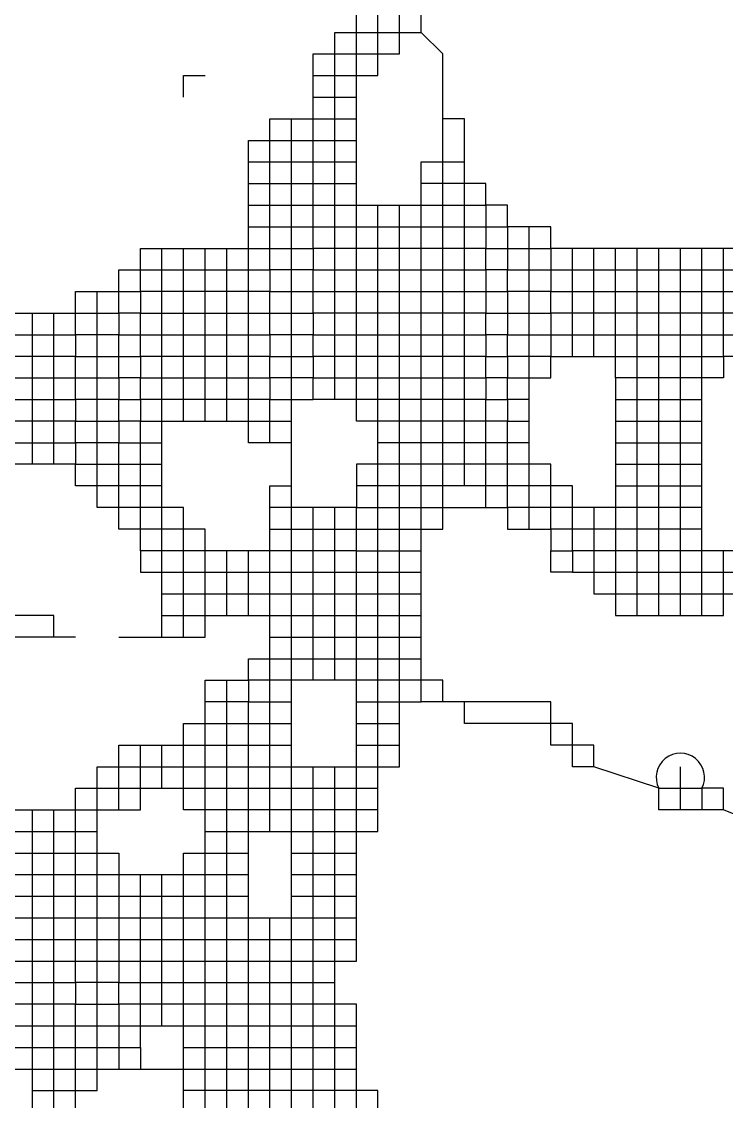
# Model space of a CAD drawing. Header units: millimetres. Extents: x 0 to 594, y 0 to 420.
# Drawn here: x 503.95 to 507.99, y 108.32 to 114.51 of the extents above; entities that cross this region are included whole.
import ezdxf
from ezdxf.enums import TextEntityAlignment as Align

# ---------------------------------------------------------------- set-up
doc = ezdxf.new("R2010")
doc.units = ezdxf.units.MM
doc.layers.add('TEXT', color=255, linetype='Continuous')
doc.styles.add('ECL', font='', dxfattribs={"width": 0.7, "height": 3})
doc.styles.get('ECL').set_extended_font_data('FangSong_GB2312')

# ---------------------------------------------------------------- blocks, each defined once
blk = doc.blocks.new('*U68')
at = {"color": 155, "linetype": 'Continuous'}
for points in [[(-20.6085, 5.6125), (-20.6085, 5.761), (-20.6085, 5.9095), (-20.6085, 6.058), (-20.6085, 6.2065), (-20.6085, 6.355), (-20.6085, 6.5035), (-20.6085, 6.652), (-20.6085, 6.8005), (-20.6085, 6.949), (-20.6085, 7.0975), (-20.6085, 7.246), (-20.6085, 7.3945), (-20.6085, 7.543), (-20.6085, 7.6915), (-20.6085, 7.84), (-20.6085, 7.9885), (-20.46, 7.9885), (-20.3115, 7.9885), (-20.3115, 8.137), (-20.3115, 8.2855)], [(-18.084, 4.87), (-18.2325, 4.87), (-18.381, 4.87), (-18.5295, 4.87), (-18.678, 4.87), (-18.975, 4.87), (-18.975, 5.0185), (-19.1235, 5.0185), (-19.1235, 5.167), (-19.272, 5.167), (-19.4205, 5.167), (-19.4205, 5.3155), (-19.569, 5.3155), (-19.569, 5.464), (-19.7175, 5.464), (-19.866, 5.464), (-20.0145, 5.464), (-20.163, 5.464), (-20.3115, 5.464), (-20.46, 5.464), (-20.46, 5.6125), (-20.46, 5.761), (-20.46, 5.9095), (-20.46, 6.058), (-20.46, 6.2065), (-20.46, 6.355), (-20.46, 6.5035), (-20.46, 6.652), (-20.46, 6.8005), (-20.46, 6.949), (-20.46, 7.0975), (-20.46, 7.246), (-20.46, 7.3945), (-20.46, 7.543), (-20.46, 7.6915), (-20.46, 7.84), (-20.46, 7.9885), (-20.46, 8.137), (-20.46, 8.2855)], [(-20.757, 7.84), (-20.6085, 7.84), (-20.46, 7.84), (-20.3115, 7.84), (-20.3115, 7.9885), (-20.163, 7.9885), (-20.163, 8.137), (-20.163, 8.2855), (-20.163, 8.434), (-20.163, 8.5825), (-20.0145, 8.5825), (-20.0145, 8.731), (-20.163, 8.731), (-20.3115, 8.731)], [(-20.757, 7.6915), (-20.6085, 7.6915), (-20.46, 7.6915)], [(-19.866, 3.5335), (-20.0145, 3.5335), (-20.0145, 3.682), (-20.0145, 3.8305), (-20.0145, 3.979), (-20.0145, 4.1275), (-20.0145, 4.276), (-20.0145, 4.4245), (-20.0145, 4.573), (-20.0145, 4.7215), (-20.0145, 4.87), (-20.0145, 5.0185), (-20.0145, 5.167), (-20.0145, 5.3155), (-20.0145, 5.464), (-20.0145, 5.6125), (-20.0145, 5.761), (-20.0145, 5.9095), (-20.0145, 6.058), (-20.0145, 6.2065), (-20.0145, 6.355), (-20.0145, 6.5035), (-20.0145, 6.652), (-20.0145, 6.8005), (-20.0145, 6.949), (-20.0145, 7.0975), (-20.0145, 7.246), (-19.866, 7.246), (-19.7175, 7.246)], [(-21.054, 2.6425), (-20.9055, 2.6425), (-20.757, 2.6425), (-20.6085, 2.6425), (-20.46, 2.6425), (-20.3115, 2.6425), (-20.3115, 2.791), (-20.3115, 2.9395), (-20.3115, 3.088), (-20.3115, 3.2365), (-20.3115, 3.385), (-20.3115, 3.5335), (-20.3115, 3.682), (-20.3115, 3.8305), (-20.3115, 3.979), (-20.3115, 4.1275), (-20.3115, 4.276), (-20.3115, 4.4245), (-20.3115, 4.573), (-20.3115, 4.7215), (-20.3115, 4.87), (-20.3115, 5.0185), (-20.3115, 5.167), (-20.3115, 5.3155), (-20.3115, 5.464), (-20.3115, 5.6125), (-20.3115, 5.761), (-20.3115, 5.9095), (-20.3115, 6.058), (-20.3115, 6.2065), (-20.3115, 6.355), (-20.3115, 6.5035), (-20.3115, 6.652), (-20.3115, 6.8005), (-20.3115, 6.949)], [(-18.084, 4.1275), (-18.084, 4.276), (-18.084, 4.4245), (-18.084, 4.573), (-18.084, 4.7215), (-18.084, 4.87), (-18.084, 5.0185), (-18.084, 5.167), (-18.084, 5.3155), (-18.084, 5.464), (-18.084, 5.6125), (-18.084, 5.761), (-18.084, 5.9095), (-18.084, 6.058), (-18.084, 6.2065), (-18.084, 6.355), (-18.084, 6.5035), (-18.084, 6.652)], [(-18.678, 5.464), (-18.5295, 5.464), (-18.381, 5.464), (-18.2325, 5.464), (-18.084, 5.464)], [(-18.678, 5.3155), (-18.5295, 5.3155), (-18.381, 5.3155), (-18.2325, 5.3155), (-18.084, 5.3155)], [(-18.678, 5.167), (-18.5295, 5.167), (-18.381, 5.167), (-18.2325, 5.167), (-18.084, 5.167)], [(-18.678, 5.0185), (-18.5295, 5.0185), (-18.381, 5.0185), (-18.2325, 5.0185), (-18.084, 5.0185)], [(-20.757, 3.682), (-20.757, 3.8305), (-20.757, 3.979), (-20.757, 4.1275), (-20.757, 4.276), (-20.757, 4.4245), (-20.757, 4.573), (-20.757, 4.7215), (-20.757, 4.87)], [(-18.8265, 4.87), (-18.8265, 4.7215), (-18.8265, 4.573), (-18.8265, 4.4245), (-18.678, 4.4245), (-18.5295, 4.4245), (-18.381, 4.4245), (-18.2325, 4.4245), (-18.084, 4.4245), (-17.9355, 4.4245), (-17.787, 4.4245), (-17.787, 4.573)], [(-21.054, 3.979), (-20.9055, 3.979), (-20.757, 3.979), (-20.6085, 3.979), (-20.46, 3.979), (-20.3115, 3.979), (-20.163, 3.979), (-20.0145, 3.979)], [(-22.836, 2.494), (-22.6875, 2.494), (-22.539, 2.494), (-22.3905, 2.494), (-22.3905, 2.6425), (-22.242, 2.6425), (-22.242, 2.791), (-22.0935, 2.791), (-21.945, 2.791), (-21.945, 2.9395), (-21.7965, 2.9395), (-21.648, 2.9395), (-21.648, 3.088), (-21.4995, 3.088), (-21.4995, 3.2365), (-21.351, 3.2365), (-21.2025, 3.2365), (-21.2025, 3.385), (-21.054, 3.385), (-20.9055, 3.385)], [(-21.7965, 2.9395), (-21.7965, 3.088), (-21.7965, 3.2365)], [(-20.3115, 2.791), (-20.46, 2.791), (-20.6085, 2.791), (-20.757, 2.791), (-20.9055, 2.791), (-21.054, 2.791), (-21.2025, 2.791), (-21.2025, 2.9395), (-21.054, 2.9395), (-20.9055, 2.9395), (-20.757, 2.9395), (-20.6085, 2.9395), (-20.46, 2.9395), (-20.3115, 2.9395)]]:
    blk.add_lwpolyline(points, dxfattribs=at)
at = {"color": 8, "linetype": 'Continuous'}
for points in [[(-19.866, 6.949), (-19.866, 7.0975), (-19.866, 7.246), (-19.866, 7.3945), (-19.866, 7.543), (-19.866, 7.9885), (-20.0145, 8.137), (-20.0145, 8.2855), (-20.0145, 8.434), (-20.0145, 8.5825), (-19.866, 8.5825), (-19.866, 8.731), (-19.866, 8.8795), (-19.866, 9.028), (-19.866, 9.1765), (-19.866, 9.325)], [(-21.2025, 6.5035), (-21.2025, 6.652), (-21.2025, 6.8005), (-21.2025, 6.949), (-21.2025, 7.0975), (-21.2025, 7.246), (-21.2025, 7.3945), (-21.054, 7.3945), (-21.054, 7.543), (-20.757, 7.543), (-20.757, 7.6915), (-20.757, 7.84), (-20.757, 7.9885), (-20.6085, 7.9885), (-20.6085, 8.137), (-20.46, 8.137), (-20.3115, 8.137), (-20.163, 8.137), (-20.0145, 8.137)], [(-17.49, 5.167), (-17.3415, 5.167), (-17.193, 5.167), (-17.0445, 5.167), (-17.0445, 5.3155), (-17.0445, 5.464), (-17.0445, 5.6125), (-17.0445, 5.761), (-17.0445, 5.9095), (-17.0445, 6.058), (-17.0445, 6.2065), (-17.0445, 6.355), (-17.0445, 6.5035), (-17.193, 6.5035), (-17.193, 6.652), (-19.1235, 6.652), (-19.1235, 6.8005), (-19.4205, 6.8005), (-19.4205, 6.949), (-19.569, 6.949), (-19.569, 7.0975), (-19.7175, 7.0975), (-19.866, 7.0975), (-20.0145, 7.0975)], [(-21.054, 5.3155), (-21.054, 5.464), (-20.9055, 5.464)], [(-20.46, 4.276), (-20.3115, 4.276), (-20.163, 4.276), (-20.0145, 4.276)], [(-22.6875, 0.8605), (-22.539, 0.8605), (-22.3905, 0.8605), (-22.3905, 1.009), (-22.242, 1.009), (-22.0935, 1.009)]]:
    blk.add_lwpolyline(points, dxfattribs=at)
at = {"color": 254, "linetype": 'Continuous'}
for points in [[(-21.648, 7.6915), (-21.648, 7.84), (-21.4995, 7.84)], [(-17.9355, 2.791), (-18.084, 2.791), (-18.2325, 2.791), (-18.381, 2.791), (-18.381, 2.9395), (-18.8265, 3.088), (-18.8265, 3.2365), (-18.975, 3.2365), (-19.1235, 3.2365), (-19.1235, 3.385), (-19.272, 3.385), (-19.4205, 3.385), (-19.569, 3.385), (-19.7175, 3.385), (-19.7175, 3.5335)]]:
    blk.add_lwpolyline(points, dxfattribs=at)
at = {"color": 251, "linetype": 'Continuous'}
for points in [[(-23.133, 2.791), (-22.3905, 2.791), (-22.3905, 2.9395), (-22.242, 2.9395), (-22.242, 3.088), (-22.0935, 3.088), (-22.0935, 3.2365), (-21.648, 3.2365), (-21.648, 3.385), (-21.4995, 3.385), (-21.4995, 3.5335), (-21.4995, 3.682), (-21.2025, 3.682), (-21.2025, 3.8305), (-21.054, 3.8305), (-20.9055, 3.8305), (-20.757, 3.8305), (-20.6085, 3.8305), (-20.46, 3.8305), (-20.3115, 3.8305), (-20.163, 3.8305), (-20.0145, 3.8305)], [(-21.7965, 3.979), (-21.7965, 4.1275), (-21.7965, 4.276), (-21.7965, 4.4245), (-21.7965, 4.573), (-21.7965, 4.7215), (-21.7965, 4.87), (-21.7965, 5.0185), (-21.7965, 5.167), (-21.7965, 5.3155), (-21.7965, 5.464), (-21.7965, 5.6125), (-21.7965, 5.761), (-21.7965, 5.9095), (-21.7965, 6.058), (-21.7965, 6.2065), (-21.7965, 6.355), (-21.7965, 6.5035), (-21.7965, 6.652)], [(-18.5295, 4.1275), (-18.5295, 4.276), (-18.5295, 4.4245), (-18.5295, 4.573), (-18.5295, 4.7215), (-18.5295, 4.87), (-18.5295, 5.0185), (-18.5295, 5.167), (-18.5295, 5.3155), (-18.5295, 5.464), (-18.5295, 5.6125), (-18.5295, 5.761), (-18.5295, 5.9095), (-18.5295, 6.058), (-18.5295, 6.2065), (-18.5295, 6.355), (-18.5295, 6.5035), (-18.5295, 6.652)], [(-20.9055, 5.3155), (-21.054, 5.3155), (-21.2025, 5.3155), (-21.2025, 5.464), (-21.2025, 5.6125), (-21.2025, 5.761), (-21.2025, 5.9095), (-21.2025, 6.058), (-21.2025, 6.2065), (-21.2025, 6.355), (-21.2025, 6.5035)], [(-19.272, 4.7215), (-19.272, 4.87), (-19.272, 5.0185), (-19.272, 5.167), (-19.272, 5.3155), (-19.272, 5.464), (-19.272, 5.6125), (-19.272, 5.761), (-19.1235, 5.761), (-19.1235, 5.9095), (-19.272, 5.9095), (-19.4205, 5.9095), (-19.4205, 6.058), (-19.569, 6.058), (-19.569, 6.2065), (-19.7175, 6.2065), (-19.866, 6.2065), (-20.0145, 6.2065), (-20.163, 6.2065), (-20.3115, 6.2065), (-20.46, 6.2065), (-20.6085, 6.2065), (-20.757, 6.2065), (-20.757, 6.058), (-20.9055, 6.058), (-21.054, 6.058), (-21.054, 5.9095), (-21.2025, 5.9095), (-21.351, 5.9095), (-21.4995, 5.9095), (-21.648, 5.9095), (-21.7965, 5.9095), (-21.945, 5.9095), (-21.945, 5.761), (-22.0935, 5.761), (-22.0935, 5.6125), (-22.242, 5.6125), (-22.3905, 5.6125), (-22.3905, 5.464), (-22.539, 5.464), (-22.6875, 5.464), (-22.836, 5.464)], [(-22.539, 5.167), (-22.539, 5.3155), (-22.539, 5.464), (-22.539, 5.6125), (-22.539, 5.761), (-22.539, 5.9095), (-22.539, 6.058), (-22.539, 6.2065)], [(-20.46, 4.573), (-20.6085, 4.573), (-20.757, 4.573), (-20.9055, 4.573), (-21.054, 4.573), (-21.4995, 4.573), (-21.4995, 4.7215), (-21.648, 4.7215), (-21.648, 4.87), (-21.7965, 4.87), (-21.945, 4.87), (-21.945, 5.0185), (-22.0935, 5.0185), (-22.242, 5.0185), (-22.3905, 5.0185), (-22.3905, 5.167), (-22.242, 5.167), (-22.0935, 5.167), (-22.0935, 5.3155), (-21.945, 5.3155), (-21.945, 5.464), (-21.7965, 5.464), (-21.648, 5.464), (-21.4995, 5.464), (-21.351, 5.464), (-21.2025, 5.464), (-21.054, 5.464), (-21.054, 5.6125), (-20.9055, 5.6125), (-20.757, 5.6125), (-20.757, 5.761), (-20.6085, 5.761), (-20.46, 5.761), (-20.3115, 5.761), (-20.163, 5.761), (-20.0145, 5.761), (-19.866, 5.761), (-19.7175, 5.761), (-19.569, 5.761), (-19.569, 5.6125), (-19.4205, 5.6125), (-19.4205, 5.464), (-19.272, 5.464)], [(-19.272, 5.3155), (-19.4205, 5.3155), (-19.4205, 5.464), (-19.569, 5.464), (-19.569, 5.6125), (-19.7175, 5.6125), (-19.866, 5.6125), (-20.0145, 5.6125), (-20.163, 5.6125), (-20.3115, 5.6125), (-20.46, 5.6125), (-20.6085, 5.6125), (-20.757, 5.6125)], [(-21.7965, 5.0185), (-21.945, 5.0185), (-21.945, 5.167), (-21.7965, 5.167)], [(-22.836, 1.7515), (-22.6875, 1.7515), (-22.539, 1.7515), (-22.3905, 1.7515), (-22.3905, 1.9), (-22.242, 1.9), (-22.0935, 1.9), (-22.0935, 1.7515), (-21.945, 1.7515), (-21.7965, 1.7515), (-21.648, 1.7515), (-21.4995, 1.7515), (-21.351, 1.7515), (-21.2025, 1.7515), (-21.054, 1.7515), (-20.9055, 1.7515), (-20.757, 1.7515), (-20.6085, 1.7515), (-20.46, 1.7515), (-20.46, 1.9), (-20.46, 2.0485), (-20.46, 2.197), (-20.46, 2.3455), (-20.46, 2.494), (-20.46, 2.6425), (-20.46, 2.791), (-20.46, 2.9395), (-20.46, 3.088), (-20.46, 3.2365), (-20.46, 3.385), (-20.46, 3.5335), (-20.46, 3.682), (-20.46, 3.8305), (-20.46, 3.979), (-20.46, 4.1275), (-20.46, 4.276), (-20.46, 4.4245), (-20.46, 4.573), (-20.46, 4.7215), (-20.3115, 4.7215), (-20.163, 4.7215), (-20.0145, 4.7215), (-19.866, 4.7215), (-19.866, 4.87), (-19.866, 5.0185)], [(-22.836, 2.0485), (-22.6875, 2.0485), (-22.539, 2.0485), (-22.3905, 2.0485), (-22.3905, 2.197), (-22.242, 2.197), (-22.0935, 2.197), (-22.0935, 2.0485), (-21.945, 2.0485), (-21.7965, 2.0485), (-21.648, 2.0485), (-21.648, 2.197), (-21.4995, 2.197), (-21.351, 2.197), (-21.2025, 2.197)], [(-21.2025, 4.1275), (-21.2025, 4.276), (-21.2025, 4.4245), (-21.2025, 4.573)], [(-21.7965, 4.1275), (-21.648, 4.1275), (-21.4995, 4.1275), (-21.4995, 4.276), (-21.351, 4.276), (-21.2025, 4.276), (-21.054, 4.276), (-20.9055, 4.276), (-20.757, 4.276), (-20.6085, 4.276), (-20.46, 4.276)], [(-23.5785, 2.197), (-23.43, 2.197), (-23.2815, 2.197), (-23.133, 2.197), (-22.9845, 2.197), (-22.836, 2.197), (-22.6875, 2.197), (-22.539, 2.197), (-22.3905, 2.197), (-22.3905, 2.3455), (-22.242, 2.3455), (-22.0935, 2.3455), (-22.0935, 2.197), (-21.945, 2.197), (-21.7965, 2.197), (-21.648, 2.197), (-21.648, 2.3455), (-21.4995, 2.3455), (-21.351, 2.3455), (-21.2025, 2.3455)], [(-21.945, 1.1575), (-21.945, 1.306), (-21.945, 1.4545), (-21.945, 1.603), (-21.945, 1.7515), (-21.945, 1.9), (-21.945, 2.0485), (-21.945, 2.197), (-21.945, 2.3455)], [(-21.4995, 2.0485), (-21.351, 2.0485), (-21.2025, 2.0485), (-20.9055, 2.0485), (-20.757, 2.0485), (-20.6085, 2.0485), (-20.46, 2.0485)], [(-22.836, 1.306), (-22.6875, 1.306), (-22.539, 1.306), (-22.3905, 1.306), (-22.3905, 1.4545), (-22.242, 1.4545), (-22.0935, 1.4545), (-22.0935, 1.306), (-21.945, 1.306), (-21.7965, 1.306), (-21.648, 1.306), (-21.4995, 1.306), (-21.351, 1.306), (-21.2025, 1.306), (-21.054, 1.306), (-20.9055, 1.306), (-20.757, 1.306), (-20.6085, 1.306), (-20.46, 1.306)]]:
    blk.add_lwpolyline(points, dxfattribs=at)
at = {"color": 145, "linetype": 'Continuous'}
for points in [[(-21.2025, 7.246), (-21.054, 7.246), (-21.054, 7.3945), (-20.9055, 7.3945), (-20.757, 7.3945), (-20.757, 7.543), (-20.6085, 7.543), (-20.46, 7.543)], [(-21.2025, 7.0975), (-21.054, 7.0975), (-21.054, 7.246), (-20.9055, 7.246), (-20.757, 7.246), (-20.757, 7.3945), (-20.6085, 7.3945), (-20.46, 7.3945)], [(-18.084, 4.7215), (-18.2325, 4.7215), (-18.381, 4.7215), (-18.5295, 4.7215), (-18.678, 4.7215), (-18.8265, 4.7215), (-18.975, 4.7215), (-18.975, 4.87), (-19.1235, 4.87), (-19.1235, 5.0185), (-19.272, 5.0185), (-19.4205, 5.0185), (-19.4205, 5.167), (-19.569, 5.167), (-19.569, 5.3155), (-19.7175, 5.3155), (-19.866, 5.3155), (-20.0145, 5.3155), (-20.163, 5.3155), (-20.3115, 5.3155)], [(-17.6385, 4.573), (-18.084, 4.573), (-18.2325, 4.573), (-18.381, 4.573), (-18.5295, 4.573), (-18.678, 4.573), (-18.8265, 4.573), (-18.975, 4.573), (-18.975, 4.7215), (-19.1235, 4.7215), (-19.1235, 4.87), (-19.272, 4.87), (-19.4205, 4.87), (-19.4205, 5.0185), (-19.569, 5.0185), (-19.569, 5.167), (-19.7175, 5.167), (-19.866, 5.167), (-20.0145, 5.167), (-20.163, 5.167), (-20.3115, 5.167), (-20.46, 5.167), (-20.46, 5.0185), (-20.46, 4.87), (-20.9055, 4.87), (-21.054, 4.87)], [(-20.6085, 3.682), (-20.6085, 3.8305), (-20.6085, 3.979), (-20.6085, 4.1275), (-20.6085, 4.276), (-20.6085, 4.4245), (-20.6085, 4.573), (-20.6085, 4.7215), (-20.6085, 4.87)], [(-22.0935, 3.979), (-21.7965, 3.979), (-21.648, 3.979), (-21.4995, 3.979), (-21.4995, 4.1275), (-21.351, 4.1275), (-21.2025, 4.1275), (-21.054, 4.1275), (-20.9055, 4.1275), (-20.757, 4.1275), (-20.6085, 4.1275), (-20.46, 4.1275), (-20.3115, 4.1275), (-20.163, 4.1275), (-20.0145, 4.1275)], [(-20.46, 3.2365), (-20.3115, 3.2365), (-20.163, 3.2365)]]:
    blk.add_lwpolyline(points, dxfattribs=at)
at = {"color": 47, "linetype": 'Continuous'}
blk.add_lwpolyline([(-20.9055, 0.712), (-20.9055, 0.8605), (-20.9055, 1.009), (-20.9055, 1.1575), (-20.9055, 1.306), (-20.9055, 1.4545), (-20.9055, 1.603), (-20.9055, 1.7515), (-20.9055, 1.9), (-20.9055, 2.0485), (-20.9055, 2.197), (-20.9055, 2.3455), (-20.9055, 2.494), (-20.9055, 2.6425), (-20.9055, 2.791), (-20.9055, 2.9395), (-20.9055, 3.088), (-20.9055, 3.2365), (-20.9055, 3.385), (-20.9055, 3.5335), (-20.9055, 3.682), (-20.9055, 3.8305), (-20.9055, 3.979), (-20.9055, 4.1275), (-20.9055, 4.276), (-20.9055, 4.4245), (-20.9055, 4.573), (-20.9055, 4.7215), (-20.9055, 4.87), (-20.9055, 5.0185), (-20.9055, 5.3155), (-20.9055, 5.464), (-20.9055, 5.6125), (-20.9055, 5.761), (-20.9055, 5.9095), (-20.9055, 6.058), (-20.9055, 6.2065), (-20.9055, 6.355), (-20.9055, 6.5035), (-20.9055, 6.652), (-20.9055, 6.8005), (-20.9055, 6.949), (-20.9055, 7.0975), (-20.9055, 7.246), (-20.9055, 7.3945), (-20.9055, 7.543)], dxfattribs=at)
at = {"color": 253, "linetype": 'Continuous'}
for points in [[(-19.7175, 6.949), (-19.7175, 7.0975), (-19.7175, 7.246), (-19.7175, 7.3945), (-19.7175, 7.543), (-19.866, 7.543)], [(-20.46, 4.573), (-20.3115, 4.573), (-20.163, 4.573), (-20.0145, 4.573)], [(-18.975, 4.4245), (-19.1235, 4.4245), (-19.1235, 4.573)], [(-22.539, 3.979), (-22.539, 4.1275), (-22.836, 4.1275), (-22.836, 4.276), (-23.133, 4.276), (-23.133, 4.4245), (-23.2815, 4.4245)], [(-20.46, 4.4245), (-20.3115, 4.4245), (-20.163, 4.4245), (-20.0145, 4.4245)], [(-15.8565, 1.9), (-15.8565, 1.7515), (-15.708, 1.7515), (-15.708, 1.9), (-16.005, 1.9), (-16.005, 2.0485), (-16.302, 2.0485), (-16.302, 2.197), (-16.4505, 2.197), (-16.4505, 2.3455), (-17.0445, 2.3455), (-17.0445, 2.494), (-17.193, 2.494), (-17.9355, 2.791), (-17.9355, 2.9395), (-18.084, 2.9395), (-18.084, 2.791)]]:
    blk.add_lwpolyline(points, dxfattribs=at)
at = {"color": 252, "linetype": 'Continuous'}
for points in [[(-21.2025, 6.949), (-21.054, 6.949), (-21.054, 7.0975), (-20.9055, 7.0975), (-20.757, 7.0975), (-20.757, 7.246), (-20.6085, 7.246), (-20.46, 7.246)], [(-21.2025, 6.8005), (-21.054, 6.8005), (-21.054, 6.949), (-20.9055, 6.949), (-20.757, 6.949), (-20.757, 7.0975), (-20.6085, 7.0975), (-20.46, 7.0975)], [(-21.4995, 2.6425), (-21.351, 2.6425), (-21.2025, 2.6425), (-21.2025, 2.791), (-21.351, 2.791), (-21.4995, 2.791), (-21.648, 2.791), (-21.648, 2.9395), (-21.4995, 2.9395), (-21.351, 2.9395), (-21.2025, 2.9395), (-21.2025, 3.088), (-21.054, 3.088), (-20.9055, 3.088), (-20.46, 3.088), (-20.3115, 3.088), (-20.163, 3.088), (-20.163, 3.2365), (-20.163, 3.385), (-20.163, 3.5335), (-20.163, 3.682), (-20.163, 3.8305), (-20.163, 3.979), (-20.163, 4.1275), (-20.163, 4.276), (-20.163, 4.4245), (-20.163, 4.573), (-20.163, 4.7215), (-20.163, 4.87), (-20.163, 5.0185), (-20.163, 5.167), (-20.163, 5.3155), (-20.163, 5.464), (-20.163, 5.6125), (-20.163, 5.761), (-20.163, 5.9095), (-20.163, 6.058), (-20.163, 6.2065), (-20.163, 6.355), (-20.163, 6.5035), (-20.163, 6.652), (-20.163, 6.8005), (-20.163, 6.949)], [(-17.787, 5.9095), (-17.9355, 5.9095), (-17.9355, 5.761), (-18.084, 5.761), (-18.2325, 5.761), (-18.381, 5.761), (-18.5295, 5.761), (-18.678, 5.761), (-18.678, 5.6125), (-18.678, 5.464), (-18.678, 5.3155), (-18.678, 5.167), (-18.678, 5.0185), (-18.678, 4.87), (-18.678, 4.7215), (-18.678, 4.573), (-18.678, 4.4245), (-18.678, 4.276), (-18.5295, 4.276), (-18.381, 4.276), (-18.2325, 4.276), (-18.084, 4.276), (-17.9355, 4.276), (-17.9355, 4.4245), (-17.9355, 4.573)], [(-18.678, 5.6125), (-18.5295, 5.6125), (-18.381, 5.6125), (-18.2325, 5.6125), (-18.084, 5.6125)], [(-21.2025, 1.7515), (-21.2025, 1.9), (-21.2025, 2.0485), (-21.2025, 2.197), (-21.2025, 2.3455), (-21.2025, 2.494), (-21.2025, 2.6425), (-21.054, 2.6425), (-21.054, 2.791), (-21.054, 2.9395), (-21.054, 3.088), (-21.054, 3.2365), (-21.054, 3.385), (-21.054, 3.5335), (-21.054, 3.682), (-21.054, 3.8305), (-21.054, 3.979), (-21.054, 4.1275), (-21.054, 4.276), (-21.054, 4.4245), (-21.054, 4.573), (-21.054, 4.7215), (-21.054, 4.87), (-21.054, 5.0185), (-20.9055, 5.0185)], [(-22.539, -0.476), (-22.539, -0.3275), (-22.539, -0.179), (-22.539, -0.0305), (-22.539, 0.118), (-22.539, 0.2665), (-22.539, 0.415), (-22.539, 0.5635), (-22.539, 0.712), (-22.539, 0.8605), (-22.539, 1.009), (-22.539, 1.1575), (-22.539, 1.306), (-22.539, 1.4545), (-22.539, 1.603), (-22.539, 1.7515), (-22.539, 1.9), (-22.539, 2.0485), (-22.539, 2.197), (-22.539, 2.3455), (-22.539, 2.494), (-22.539, 2.6425), (-22.539, 2.791)], [(-23.5785, 2.3455), (-23.133, 2.3455), (-22.9845, 2.3455), (-22.836, 2.3455), (-22.6875, 2.3455), (-22.539, 2.3455), (-22.3905, 2.3455), (-22.3905, 2.494), (-22.242, 2.494), (-22.0935, 2.494), (-22.0935, 2.3455), (-21.648, 2.3455), (-21.648, 2.494), (-21.4995, 2.494), (-21.351, 2.494), (-21.2025, 2.494)], [(-24.321, 1.009), (-24.1725, 1.009), (-24.1725, 1.1575), (-24.024, 1.1575), (-23.8755, 1.1575), (-23.727, 1.1575), (-23.5785, 1.1575), (-23.43, 1.1575), (-23.2815, 1.1575), (-23.133, 1.1575), (-22.9845, 1.1575), (-22.836, 1.1575), (-22.6875, 1.1575), (-22.539, 1.1575), (-22.3905, 1.1575), (-22.3905, 1.306), (-22.242, 1.306), (-22.0935, 1.306), (-22.0935, 1.1575), (-21.945, 1.1575), (-21.945, 1.009)], [(-22.836, 1.009), (-22.6875, 1.009), (-22.539, 1.009), (-22.3905, 1.009), (-22.3905, 1.1575), (-22.242, 1.1575), (-22.0935, 1.1575), (-22.0935, 1.009), (-21.945, 1.009), (-21.648, 1.009), (-21.4995, 1.009), (-21.351, 1.009), (-21.2025, 1.009), (-21.054, 1.009), (-20.9055, 1.009), (-20.757, 1.009), (-20.6085, 1.009), (-20.46, 1.009)]]:
    blk.add_lwpolyline(points, dxfattribs=at)
at = {"color": 147, "linetype": 'Continuous'}
for points in [[(-22.836, 6.058), (-22.6875, 6.058), (-22.539, 6.058), (-22.3905, 6.058), (-22.3905, 6.2065), (-22.242, 6.2065), (-22.0935, 6.2065), (-22.0935, 6.355), (-21.945, 6.355), (-21.945, 6.5035), (-21.7965, 6.5035), (-21.648, 6.5035), (-21.4995, 6.5035), (-21.351, 6.5035), (-21.2025, 6.5035), (-21.054, 6.5035), (-21.054, 6.652), (-21.054, 6.8005), (-20.9055, 6.8005), (-20.757, 6.8005), (-20.757, 6.949), (-20.6085, 6.949), (-20.46, 6.949), (-20.0145, 6.949), (-19.866, 6.949), (-19.7175, 6.949), (-19.569, 6.949), (-19.569, 6.8005), (-19.4205, 6.8005), (-19.4205, 6.652), (-19.272, 6.652), (-19.1235, 6.652), (-19.1235, 6.5035), (-18.975, 6.5035), (-18.8265, 6.5035), (-18.678, 6.5035), (-18.5295, 6.5035), (-18.381, 6.5035), (-18.2325, 6.5035), (-18.084, 6.5035), (-17.9355, 6.5035), (-17.787, 6.5035)], [(-23.133, 6.2065), (-22.3905, 6.2065), (-22.3905, 6.355), (-22.0935, 6.355), (-22.0935, 6.5035), (-21.945, 6.5035), (-21.945, 6.652), (-21.2025, 6.652), (-21.054, 6.652), (-20.9055, 6.652), (-20.757, 6.652), (-20.757, 6.8005), (-20.6085, 6.8005), (-20.46, 6.8005), (-20.3115, 6.8005), (-20.163, 6.8005), (-20.0145, 6.8005), (-19.866, 6.8005), (-19.7175, 6.8005), (-19.569, 6.8005), (-19.569, 6.652), (-19.4205, 6.652), (-19.4205, 6.5035), (-19.272, 6.5035), (-19.1235, 6.5035), (-19.1235, 6.355), (-18.975, 6.355), (-18.8265, 6.355), (-18.678, 6.355), (-18.5295, 6.355), (-18.381, 6.355), (-18.2325, 6.355), (-18.084, 6.355), (-17.9355, 6.355), (-17.787, 6.355)], [(-22.836, 5.6125), (-22.6875, 5.6125), (-22.539, 5.6125), (-22.3905, 5.6125), (-22.3905, 5.761), (-22.242, 5.761), (-22.0935, 5.761), (-22.0935, 5.9095), (-21.945, 5.9095), (-21.945, 6.058), (-21.7965, 6.058), (-21.648, 6.058), (-21.4995, 6.058), (-21.351, 6.058), (-21.2025, 6.058), (-21.054, 6.058), (-21.054, 6.2065), (-20.9055, 6.2065), (-20.757, 6.2065), (-20.757, 6.355), (-20.6085, 6.355), (-20.46, 6.355), (-20.3115, 6.355), (-20.163, 6.355), (-20.0145, 6.355), (-19.866, 6.355), (-19.7175, 6.355), (-19.569, 6.355), (-19.569, 6.2065), (-19.4205, 6.2065), (-19.4205, 6.058), (-19.272, 6.058), (-19.1235, 6.058), (-19.1235, 5.9095), (-18.975, 5.9095), (-18.8265, 5.9095), (-18.678, 5.9095), (-18.5295, 5.9095), (-18.381, 5.9095), (-18.2325, 5.9095), (-18.084, 5.9095), (-17.9355, 5.9095), (-17.9355, 6.058), (-17.9355, 6.2065), (-17.9355, 6.355), (-17.9355, 6.5035), (-17.9355, 6.652)], [(-21.648, 5.464), (-21.648, 5.6125), (-21.648, 5.761), (-21.648, 5.9095), (-21.648, 6.058), (-21.648, 6.2065), (-21.648, 6.355), (-21.648, 6.5035), (-21.648, 6.652)], [(-21.4995, 5.464), (-21.4995, 5.6125), (-21.4995, 5.761), (-21.4995, 5.9095), (-21.4995, 6.058), (-21.4995, 6.2065), (-21.4995, 6.355), (-21.4995, 6.5035), (-21.4995, 6.652)], [(-21.351, 5.464), (-21.351, 5.6125), (-21.351, 5.761), (-21.351, 5.9095), (-21.351, 6.058), (-21.351, 6.2065), (-21.351, 6.355), (-21.351, 6.5035), (-21.351, 6.652)], [(-18.381, 4.1275), (-18.381, 4.276), (-18.381, 4.4245), (-18.381, 4.573), (-18.381, 4.7215), (-18.381, 4.87), (-18.381, 5.0185), (-18.381, 5.167), (-18.381, 5.3155), (-18.381, 5.464), (-18.381, 5.6125), (-18.381, 5.761), (-18.381, 5.9095), (-18.381, 6.058), (-18.381, 6.2065), (-18.381, 6.355), (-18.381, 6.5035), (-18.381, 6.652)], [(-21.648, 3.979), (-21.648, 4.1275), (-21.648, 4.276), (-21.648, 4.4245), (-21.648, 4.573), (-21.648, 4.7215), (-21.7965, 4.7215), (-21.945, 4.7215), (-22.0935, 4.7215), (-22.0935, 4.87), (-22.242, 4.87), (-22.242, 5.0185), (-22.242, 5.167), (-22.242, 5.3155), (-22.242, 5.464), (-22.242, 5.6125), (-22.242, 5.761), (-22.242, 5.9095), (-22.242, 6.058), (-22.242, 6.2065), (-22.242, 6.355)], [(-22.6875, 5.167), (-22.6875, 5.3155), (-22.6875, 5.464), (-22.6875, 5.6125), (-22.6875, 5.761), (-22.6875, 5.9095), (-22.6875, 6.058), (-22.6875, 6.2065)], [(-19.272, 5.6125), (-19.4205, 5.6125), (-19.4205, 5.761), (-19.569, 5.761), (-19.569, 5.9095), (-19.7175, 5.9095), (-19.866, 5.9095), (-20.0145, 5.9095), (-20.163, 5.9095), (-20.3115, 5.9095), (-20.46, 5.9095), (-20.6085, 5.9095), (-20.757, 5.9095), (-20.757, 5.761), (-20.9055, 5.761), (-21.054, 5.761), (-21.054, 5.6125), (-21.2025, 5.6125), (-21.351, 5.6125), (-21.4995, 5.6125), (-21.648, 5.6125), (-21.7965, 5.6125), (-21.945, 5.6125), (-21.945, 5.464), (-22.0935, 5.464), (-22.0935, 5.3155), (-22.242, 5.3155), (-22.3905, 5.3155), (-22.3905, 5.167), (-22.539, 5.167), (-22.6875, 5.167), (-22.836, 5.167)], [(-21.7965, 4.276), (-21.648, 4.276), (-21.4995, 4.276), (-21.4995, 4.4245), (-21.351, 4.4245), (-21.2025, 4.4245), (-21.054, 4.4245), (-20.9055, 4.4245), (-20.757, 4.4245), (-20.6085, 4.4245), (-20.46, 4.4245)], [(-20.9055, 2.494), (-20.757, 2.494), (-20.6085, 2.494), (-20.46, 2.494)], [(-21.7965, 1.306), (-21.7965, 1.4545), (-21.7965, 1.603), (-21.7965, 1.7515), (-21.7965, 1.9), (-21.7965, 2.0485), (-21.7965, 2.197), (-21.7965, 2.3455)], [(-21.648, 1.1575), (-21.4995, 1.1575), (-21.351, 1.1575), (-21.2025, 1.1575), (-21.054, 1.1575), (-20.9055, 1.1575), (-20.757, 1.1575), (-20.6085, 1.1575), (-20.46, 1.1575)]]:
    blk.add_lwpolyline(points, dxfattribs=at)
at = {"color": 167, "linetype": 'Continuous'}
for points in [[(-19.866, 5.0185), (-19.866, 5.167), (-19.866, 5.3155), (-19.866, 5.464), (-19.866, 5.6125), (-19.866, 5.761), (-19.866, 5.9095), (-19.866, 6.058), (-19.866, 6.2065), (-19.866, 6.355), (-19.866, 6.5035), (-19.866, 6.652), (-19.866, 6.8005), (-19.866, 6.949)], [(-22.836, 5.761), (-22.6875, 5.761), (-22.539, 5.761), (-22.3905, 5.761), (-22.3905, 5.9095), (-22.242, 5.9095), (-22.0935, 5.9095), (-22.0935, 6.058), (-21.945, 6.058), (-21.945, 6.2065), (-21.7965, 6.2065), (-21.648, 6.2065), (-21.4995, 6.2065), (-21.351, 6.2065), (-21.2025, 6.2065), (-21.054, 6.2065), (-21.054, 6.355), (-20.9055, 6.355), (-20.757, 6.355), (-20.757, 6.5035), (-20.6085, 6.5035), (-20.46, 6.5035), (-20.3115, 6.5035), (-20.163, 6.5035), (-20.0145, 6.5035), (-19.866, 6.5035), (-19.7175, 6.5035), (-19.569, 6.5035), (-19.569, 6.355), (-19.4205, 6.355), (-19.4205, 6.2065), (-19.272, 6.2065), (-19.1235, 6.2065), (-19.1235, 6.058), (-18.975, 6.058), (-18.8265, 6.058), (-18.678, 6.058), (-18.5295, 6.058), (-18.381, 6.058), (-18.2325, 6.058), (-18.084, 6.058), (-17.9355, 6.058), (-17.787, 6.058)], [(-17.787, 6.2065), (-17.9355, 6.2065), (-18.084, 6.2065), (-18.2325, 6.2065), (-18.381, 6.2065), (-18.5295, 6.2065), (-18.678, 6.2065), (-18.8265, 6.2065), (-18.975, 6.2065), (-19.1235, 6.2065), (-19.1235, 6.355), (-19.272, 6.355), (-19.4205, 6.355), (-19.4205, 6.5035), (-19.569, 6.5035), (-19.569, 6.652), (-19.7175, 6.652), (-19.866, 6.652), (-20.0145, 6.652), (-20.163, 6.652), (-20.3115, 6.652), (-20.46, 6.652), (-20.6085, 6.652), (-20.757, 6.652), (-20.757, 6.5035), (-20.9055, 6.5035), (-21.054, 6.5035), (-21.054, 6.355), (-21.2025, 6.355), (-21.351, 6.355), (-21.4995, 6.355), (-21.648, 6.355), (-21.7965, 6.355), (-21.945, 6.355), (-21.945, 6.2065), (-22.0935, 6.2065), (-22.0935, 6.058), (-22.242, 6.058), (-22.3905, 6.058), (-22.3905, 5.9095), (-22.539, 5.9095), (-22.6875, 5.9095), (-22.836, 5.9095)], [(-18.975, 5.9095), (-18.975, 6.058), (-18.975, 6.2065), (-18.975, 6.355), (-18.975, 6.5035), (-18.975, 6.652)], [(-21.945, 4.573), (-21.945, 4.7215), (-21.945, 4.87), (-22.0935, 4.87), (-22.0935, 5.0185), (-22.0935, 5.167), (-21.945, 5.167), (-21.945, 5.3155), (-21.7965, 5.3155)], [(-21.351, 4.1275), (-21.351, 4.276), (-21.351, 4.4245), (-21.351, 4.573)]]:
    blk.add_lwpolyline(points, dxfattribs=at)
at = {"color": 157, "linetype": 'Continuous'}
for points in [[(-19.7175, 5.0185), (-19.7175, 5.167), (-19.7175, 5.3155), (-19.7175, 5.464), (-19.7175, 5.6125), (-19.7175, 5.761), (-19.7175, 5.9095), (-19.7175, 6.058), (-19.7175, 6.2065), (-19.7175, 6.355), (-19.7175, 6.5035), (-19.7175, 6.652), (-19.7175, 6.8005), (-19.7175, 6.949)], [(-22.836, 5.3155), (-22.6875, 5.3155), (-22.539, 5.3155), (-22.3905, 5.3155), (-22.3905, 5.464), (-22.242, 5.464), (-22.0935, 5.464), (-22.0935, 5.6125), (-21.945, 5.6125), (-21.945, 5.761), (-21.7965, 5.761), (-21.648, 5.761), (-21.4995, 5.761), (-21.351, 5.761), (-21.2025, 5.761), (-21.054, 5.761), (-21.054, 5.9095), (-20.9055, 5.9095), (-20.757, 5.9095), (-20.757, 6.058), (-20.6085, 6.058), (-20.46, 6.058), (-20.3115, 6.058), (-20.163, 6.058), (-20.0145, 6.058), (-19.866, 6.058), (-19.7175, 6.058), (-19.569, 6.058), (-19.569, 5.9095), (-19.4205, 5.9095), (-19.4205, 5.761), (-19.272, 5.761), (-19.272, 5.9095), (-19.272, 6.058), (-19.272, 6.2065), (-19.272, 6.355), (-19.272, 6.5035), (-19.272, 6.652), (-19.272, 6.8005)], [(-18.678, 5.761), (-18.678, 5.9095), (-18.678, 6.058), (-18.678, 6.2065), (-18.678, 6.355), (-18.678, 6.5035), (-18.678, 6.652)], [(-18.2325, 4.1275), (-18.2325, 4.276), (-18.2325, 4.4245), (-18.2325, 4.573), (-18.2325, 4.7215), (-18.2325, 4.87), (-18.2325, 5.0185), (-18.2325, 5.167), (-18.2325, 5.3155), (-18.2325, 5.464), (-18.2325, 5.6125), (-18.2325, 5.761), (-18.2325, 5.9095), (-18.2325, 6.058), (-18.2325, 6.2065), (-18.2325, 6.355), (-18.2325, 6.5035), (-18.2325, 6.652)], [(-22.836, 1.9), (-22.6875, 1.9), (-22.539, 1.9), (-22.3905, 1.9), (-22.3905, 2.0485), (-22.242, 2.0485), (-22.0935, 2.0485), (-22.0935, 1.9), (-21.945, 1.9), (-21.7965, 1.9), (-21.648, 1.9), (-21.4995, 1.9), (-21.351, 1.9), (-21.2025, 1.9), (-21.054, 1.9), (-20.9055, 1.9), (-20.757, 1.9), (-20.6085, 1.9), (-20.46, 1.9)]]:
    blk.add_lwpolyline(points, dxfattribs=at)
at = {"color": 139, "linetype": 'Continuous'}
blk.add_lwpolyline([(-18.8265, 5.9095), (-18.8265, 6.058), (-18.8265, 6.2065), (-18.8265, 6.355), (-18.8265, 6.5035), (-18.8265, 6.652)], dxfattribs=at)
at = {"color": 143, "linetype": 'Continuous'}
for points in [[(-21.054, 4.7215), (-20.9055, 4.7215), (-20.757, 4.7215), (-20.6085, 4.7215), (-20.46, 4.7215), (-20.46, 4.87), (-20.3115, 4.87), (-20.163, 4.87), (-20.0145, 4.87), (-19.866, 4.87), (-19.7175, 4.87), (-19.569, 4.87), (-19.4205, 4.87), (-19.4205, 4.7215), (-19.272, 4.7215), (-19.1235, 4.7215), (-19.1235, 4.573), (-18.975, 4.573), (-18.975, 4.4245), (-18.8265, 4.4245), (-18.8265, 4.276), (-18.678, 4.276), (-18.678, 4.1275), (-18.5295, 4.1275), (-18.381, 4.1275), (-18.2325, 4.1275), (-18.084, 4.1275), (-17.9355, 4.1275), (-17.9355, 4.276), (-17.787, 4.276)], [(-19.569, 4.87), (-19.569, 5.0185), (-19.7175, 5.0185), (-19.866, 5.0185), (-20.0145, 5.0185), (-20.163, 5.0185), (-20.3115, 5.0185), (-20.46, 5.0185)], [(-22.3905, 3.979), (-22.539, 3.979), (-22.6875, 3.979), (-22.836, 3.979), (-22.9845, 3.979), (-22.9845, 4.1275), (-23.133, 4.1275), (-23.2815, 4.1275), (-23.43, 4.1275), (-23.5785, 4.1275)]]:
    blk.add_lwpolyline(points, dxfattribs=at)
at = {"color": 137, "linetype": 'Continuous'}
for points in [[(-21.4995, 4.4245), (-21.4995, 4.573), (-21.648, 4.573), (-21.7965, 4.573), (-21.945, 4.573), (-21.945, 4.4245), (-21.7965, 4.4245), (-21.648, 4.4245), (-21.4995, 4.4245)], [(-22.836, 2.6425), (-22.6875, 2.6425), (-22.539, 2.6425), (-22.3905, 2.6425), (-22.3905, 2.791), (-22.242, 2.791), (-22.242, 2.9395), (-22.0935, 2.9395), (-22.0935, 3.088), (-21.945, 3.088), (-21.7965, 3.088), (-21.648, 3.088), (-21.648, 3.2365), (-21.4995, 3.2365), (-21.4995, 3.385), (-21.351, 3.385), (-21.2025, 3.385), (-21.2025, 3.5335), (-21.054, 3.5335), (-20.9055, 3.5335)], [(-20.9055, 2.3455), (-20.757, 2.3455), (-20.6085, 2.3455), (-20.46, 2.3455)]]:
    blk.add_lwpolyline(points, dxfattribs=at)
at = {"color": 153, "linetype": 'Continuous'}
blk.add_lwpolyline([(-18.8265, 3.088), (-18.975, 3.088), (-18.975, 3.2365), (-18.975, 3.385), (-19.1235, 3.385), (-19.1235, 3.5335), (-19.866, 3.5335), (-19.866, 3.682), (-20.0145, 3.682), (-20.163, 3.682), (-20.3115, 3.682), (-20.46, 3.682), (-20.6085, 3.682), (-20.757, 3.682), (-20.9055, 3.682), (-21.054, 3.682), (-21.2025, 3.682), (-21.2025, 3.5335), (-21.351, 3.5335), (-21.4995, 3.5335)], dxfattribs=at)
at = {"color": 87, "linetype": 'Continuous'}
for points in [[(-21.351, 0.712), (-21.351, 0.8605), (-21.351, 1.009), (-21.351, 1.1575), (-21.351, 1.306), (-21.351, 1.4545), (-21.351, 1.603), (-21.351, 1.7515), (-21.351, 1.9), (-21.351, 2.0485), (-21.351, 2.197), (-21.351, 2.3455), (-21.351, 2.494), (-21.351, 2.6425), (-21.351, 2.791), (-21.351, 2.9395), (-21.351, 3.088), (-21.351, 3.2365), (-21.351, 3.385), (-21.351, 3.5335), (-21.351, 3.682)], [(-21.648, 0.712), (-21.648, 0.8605), (-21.648, 1.009), (-21.648, 1.1575), (-21.648, 1.306), (-21.648, 1.4545), (-21.648, 1.603), (-21.648, 1.7515), (-21.648, 1.9), (-21.648, 2.0485), (-21.4995, 2.0485), (-21.4995, 2.197), (-21.4995, 2.3455), (-21.4995, 2.494), (-21.4995, 2.6425), (-21.4995, 2.791), (-21.4995, 2.9395), (-21.4995, 3.088), (-21.351, 3.088), (-21.2025, 3.088), (-21.2025, 3.2365), (-21.054, 3.2365), (-20.9055, 3.2365)]]:
    blk.add_lwpolyline(points, dxfattribs=at)
at = {"color": 165, "linetype": 'Continuous'}
for points in [[(-20.46, 3.5335), (-20.3115, 3.5335), (-20.163, 3.5335), (-20.0145, 3.5335)], [(-20.46, 3.385), (-20.3115, 3.385), (-20.163, 3.385)], [(-22.0935, 2.791), (-22.0935, 2.9395), (-21.945, 2.9395), (-21.945, 3.088), (-21.945, 3.2365)], [(-20.9055, 2.197), (-20.757, 2.197), (-20.6085, 2.197), (-20.46, 2.197)]]:
    blk.add_lwpolyline(points, dxfattribs=at)
at = {"color": 254, "linetype": 'Continuous'}
blk.add_lwpolyline([(-18.084, 2.9395, 1.618034), (-18.381, 2.9395), (-18.2325, 2.9395), (-18.084, 2.9395)], format="xyb", dxfattribs=at)
at = {"color": 97, "linetype": 'Continuous'}
for points in [[(-20.757, 0.712), (-20.757, 0.8605), (-20.757, 1.009), (-20.757, 1.1575), (-20.757, 1.306), (-20.757, 1.4545), (-20.757, 1.603), (-20.757, 1.7515), (-20.757, 1.9), (-20.757, 2.0485), (-20.757, 2.197), (-20.757, 2.3455), (-20.757, 2.494), (-20.757, 2.6425), (-20.757, 2.791), (-20.757, 2.9395), (-20.757, 3.088)], [(-20.6085, 0.712), (-20.6085, 0.8605), (-20.6085, 1.009), (-20.6085, 1.1575), (-20.6085, 1.306), (-20.6085, 1.4545), (-20.6085, 1.603), (-20.6085, 1.7515), (-20.6085, 1.9), (-20.6085, 2.0485), (-20.6085, 2.197), (-20.6085, 2.3455), (-20.6085, 2.494), (-20.6085, 2.6425), (-20.6085, 2.791), (-20.6085, 2.9395), (-20.6085, 3.088)], [(-21.4995, 0.712), (-21.4995, 0.8605), (-21.4995, 1.009), (-21.4995, 1.1575), (-21.4995, 1.306), (-21.4995, 1.4545), (-21.4995, 1.603), (-21.4995, 1.7515), (-21.4995, 1.9), (-21.4995, 2.0485)], [(-21.054, 0.712), (-21.054, 0.8605), (-21.054, 1.009), (-21.054, 1.1575), (-21.054, 1.306), (-21.054, 1.4545), (-21.054, 1.603), (-21.054, 1.7515), (-21.054, 1.9), (-21.054, 2.0485)], [(-21.2025, 0.712), (-21.2025, 0.8605), (-21.2025, 1.009), (-21.2025, 1.1575), (-21.2025, 1.306), (-21.2025, 1.4545), (-21.2025, 1.603), (-21.2025, 1.7515)], [(-20.3115, 0.712), (-20.3115, 0.8605), (-20.46, 0.8605), (-20.46, 1.009), (-20.46, 1.1575), (-20.46, 1.306), (-20.46, 1.4545), (-20.6085, 1.4545), (-20.757, 1.4545), (-20.9055, 1.4545), (-21.054, 1.4545), (-21.2025, 1.4545), (-21.351, 1.4545), (-21.4995, 1.4545), (-21.648, 1.4545), (-21.7965, 1.4545), (-21.945, 1.4545), (-22.0935, 1.4545), (-22.0935, 1.603), (-22.242, 1.603), (-22.3905, 1.603), (-22.3905, 1.4545), (-22.539, 1.4545), (-22.6875, 1.4545), (-22.836, 1.4545)]]:
    blk.add_lwpolyline(points, dxfattribs=at)
at = {"color": 133, "linetype": 'Continuous'}
blk.add_lwpolyline([(-18.2325, 2.791), (-18.2325, 2.9395), (-18.2325, 3.088)], dxfattribs=at)
at = {"color": 57, "linetype": 'Continuous'}
blk.add_lwpolyline([(-22.6875, 0.712), (-22.6875, 0.8605), (-22.6875, 1.009), (-22.6875, 1.1575), (-22.6875, 1.306), (-22.6875, 1.4545), (-22.6875, 1.603), (-22.6875, 1.7515), (-22.6875, 1.9), (-22.6875, 2.0485), (-22.6875, 2.197), (-22.6875, 2.3455), (-22.6875, 2.494), (-22.6875, 2.6425), (-22.6875, 2.791)], dxfattribs=at)
at = {"color": 77, "linetype": 'Continuous'}
blk.add_lwpolyline([(-22.3905, 0.712), (-22.3905, 0.8605), (-22.242, 0.8605), (-22.242, 1.009), (-22.242, 1.1575), (-22.242, 1.306), (-22.242, 1.4545), (-22.242, 1.603), (-22.242, 1.7515), (-22.242, 1.9), (-22.242, 2.0485), (-22.242, 2.197), (-22.242, 2.3455), (-22.242, 2.494), (-22.242, 2.6425)], dxfattribs=at)
at = {"color": 250, "linetype": 'Continuous'}
blk.add_lwpolyline([(-22.836, 1.603), (-22.6875, 1.603), (-22.539, 1.603), (-22.3905, 1.603), (-22.3905, 1.7515), (-22.242, 1.7515), (-22.0935, 1.7515), (-22.0935, 1.603), (-21.945, 1.603), (-21.7965, 1.603), (-21.648, 1.603), (-21.4995, 1.603), (-21.351, 1.603), (-21.2025, 1.603), (-21.054, 1.603), (-20.9055, 1.603), (-20.757, 1.603), (-20.6085, 1.603)], dxfattribs=at)
at = {"color": 67, "linetype": 'Continuous'}
blk.add_lwpolyline([(-20.46, 0.712), (-20.46, 0.8605), (-20.6085, 0.8605), (-20.757, 0.8605), (-20.9055, 0.8605), (-21.054, 0.8605), (-21.2025, 0.8605), (-21.351, 0.8605), (-21.4995, 0.8605), (-21.648, 0.8605)], dxfattribs=at)
blk = doc.blocks.new('XXDAFRAM-CH-HENG-A2')
at = {"layer": 'TEXT', "xscale": 0.8333333333339397, "yscale": 0.8333333333334849, "zscale": 0.8333333333333334}
blk.add_blockref('*U68', (522.9168, 107.6677), dxfattribs=at)
at = {"linetype": 'Continuous', "style": 'ECL', "width": 0.7}
for tag, height, p in [('DESIGNSTATUS', 3.5, (571.8528, 76.5743)), ('ENDESIGNSTATUS', 3.5, (571.8897, 70.8893)), ('O', 4, (537.75, 63.4599)), ('G', 4, (574.75, 63.4599)), ('VEREN40', 4, (580.9167, 63.4599)), ('V', 4, (531.5833, 63.4599)), ('L', 4, (543.9167, 63.4599)), ('N', 4, (550.0833, 63.4599)), ('D', 4, (562.4167, 63.4599)), ('W', 4, (568.5833, 63.4599)), ('DWGNAME1', 5, (522.1164, 48.7065)), ('DWGNAME', 5, (521.928, 42.3554)), ('DWGENAME1', 5, (521.928, 42.1319)), ('DWGENAME', 5, (521.928, 35.7)), ('DWGNAME2', 5, (521.928, 35.0565)), ('DWGENAME2', 5, (522.2723, 28.9071)), ('DWGNO', 4, (511.8104, 15.1389)), ('VEREN40', 4, (578.7385, 15.1389))]:
    blk.add_attdef(tag, text='', height=height, dxfattribs=at).set_placement(p, align=Align.MIDDLE)
at = {"style": 'ECL', "width": 0.7, "flags": 1}
for p in [(450.3889, 48.2777), (450.3889, 40.2777), (450.3889, 32.2777), (450.3889, 24.2777)]:
    blk.add_attdef('DATE', text='', height=5, dxfattribs=at).set_placement(p, align=Align.MIDDLE)
for tag, p in [('SJ1', (419.5556, 44.2777)), ('JH', (419.5556, 36.2777)), ('SH1', (419.5556, 28.2777)), ('PZ', (419.5556, 20.2778)), ('BL', (419.5556, 10))]:
    blk.add_attdef(tag, p, '', height=5, dxfattribs=at)

msp = doc.modelspace()

# ---------------------------------------------------------------- block references
msp.add_blockref('XXDAFRAM-CH-HENG-A2', (0, 0))

doc.saveas('drawing.dxf')
